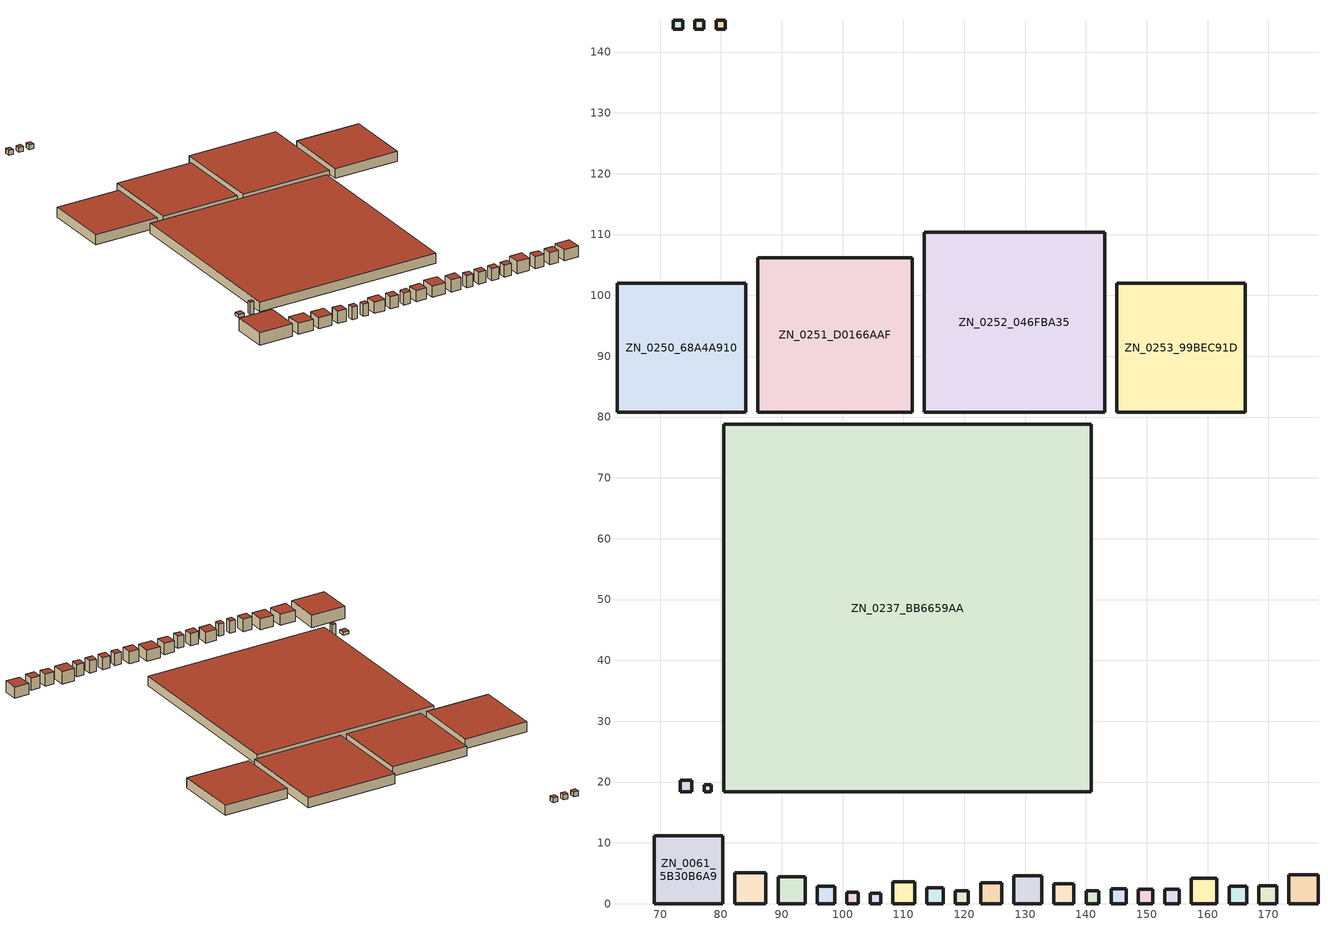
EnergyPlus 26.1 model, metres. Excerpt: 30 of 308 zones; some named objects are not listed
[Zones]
ZN_0061_5B30B6A9
 floor ground (Default_Floor_Construction): 69.07,11.2 80.27,11.2 80.27,0 69.07,0 z20
 wall outside (Default_Wall_Construction): 80.27,11.2 69.07,11.2 69.07,0 80.27,0 80.27,11.2 z20:23.95
 roof outside (Default_Roof_Construction): 69.07,0 80.27,0 80.27,11.2 69.07,11.2 z23.95
ZN_0075_1CD46F5D
 floor ground (Default_Floor_Construction): 82.27,5.13 87.4,5.13 87.4,0 82.27,0 z20
 wall outside (Default_Wall_Construction): 87.4,5.13 82.27,5.13 82.27,0 87.4,0 87.4,5.13 z20:23.6
 roof outside (Default_Roof_Construction): 82.27,0 87.4,0 87.4,5.13 82.27,5.13 z23.6
ZN_0076_3584C968
 floor ground (Default_Floor_Construction): 89.4,4.43 93.83,4.43 93.83,0 89.4,0 z20
 wall outside (Default_Wall_Construction): 93.83,4.43 89.4,4.43 89.4,0 93.83,0 93.83,4.43 z20:23.6
 roof outside (Default_Roof_Construction): 89.4,0 93.83,0 93.83,4.43 89.4,4.43 z23.6
ZN_0131_F4D99DD2
 floor ground (Default_Floor_Construction): 95.83,2.89 98.72,2.89 98.72,0 95.83,0 z20
 wall outside (Default_Wall_Construction): 98.72,2.89 95.83,2.89 95.83,0 98.72,0 98.72,2.89 z20:24
 roof outside (Default_Roof_Construction): 95.83,0 98.72,0 98.72,2.89 95.83,2.89 z24
ZN_0132_76635643
 floor ground (Default_Floor_Construction): 100.72,1.86 102.58,1.86 102.58,0 100.72,0 z20
 wall outside (Default_Wall_Construction): 102.58,1.86 100.72,1.86 100.72,0 102.58,0 102.58,1.86 z20:23.95
 roof outside (Default_Roof_Construction): 100.72,0 102.58,0 102.58,1.86 100.72,1.86 z23.95
ZN_0133_599566F8
 floor ground (Default_Floor_Construction): 104.58,1.7 106.28,1.7 106.28,0 104.58,0 z20
 wall outside (Default_Wall_Construction): 106.28,1.7 104.58,1.7 104.58,0 106.28,0 106.28,1.7 z20:23.95
 roof outside (Default_Roof_Construction): 104.58,0 106.28,0 106.28,1.7 104.58,1.7 z23.95
ZN_0134_6E2F8750
 floor ground (Default_Floor_Construction): 108.28,3.59 111.86,3.59 111.86,0 108.28,0 z20
 wall outside (Default_Wall_Construction): 111.86,3.59 108.28,3.59 108.28,0 111.86,0 111.86,3.59 z20:23.6
 roof outside (Default_Roof_Construction): 108.28,0 111.86,0 111.86,3.59 108.28,3.59 z23.6
ZN_0135_84FB2F40
 floor ground (Default_Floor_Construction): 113.86,2.65 116.51,2.65 116.51,0 113.86,0 z20
 wall outside (Default_Wall_Construction): 116.51,2.65 113.86,2.65 113.86,0 116.51,0 116.51,2.65 z20:23.95
 roof outside (Default_Roof_Construction): 113.86,0 116.51,0 116.51,2.65 113.86,2.65 z23.95
ZN_0136_4DD20BCC
 floor ground (Default_Floor_Construction): 118.52,2.17 120.68,2.17 120.68,0 118.52,0 z20
 wall outside (Default_Wall_Construction): 120.68,2.17 118.52,2.17 118.52,0 120.68,0 120.68,2.17 z20:23.95
 roof outside (Default_Roof_Construction): 118.52,0 120.68,0 120.68,2.17 118.52,2.17 z23.95
ZN_0137_CBA0C1C3
 floor ground (Default_Floor_Construction): 122.68,3.46 126.14,3.46 126.14,0 122.68,0 z20
 wall outside (Default_Wall_Construction): 126.14,3.46 122.68,3.46 122.68,0 126.14,0 126.14,3.46 z20:23.6
 roof outside (Default_Roof_Construction): 122.68,0 126.14,0 126.14,3.46 122.68,3.46 z23.6
ZN_0138_82603914
 floor ground (Default_Floor_Construction): 128.14,4.57 132.72,4.57 132.72,0 128.14,0 z20
 wall outside (Default_Wall_Construction): 132.72,4.57 128.14,4.57 128.14,0 132.72,0 132.72,4.57 z20:23.6
 roof outside (Default_Roof_Construction): 128.14,0 132.72,0 132.72,4.57 128.14,4.57 z23.6
ZN_0139_7C8B9402
 floor ground (Default_Floor_Construction): 134.72,3.3 138.02,3.3 138.02,0 134.72,0 z20
 wall outside (Default_Wall_Construction): 138.02,3.3 134.72,3.3 134.72,0 138.02,0 138.02,3.3 z20:23.95
 roof outside (Default_Roof_Construction): 134.72,0 138.02,0 138.02,3.3 134.72,3.3 z23.95
ZN_0140_134D859A
 floor ground (Default_Floor_Construction): 140.02,2.13 142.14,2.13 142.14,0 140.02,0 z20
 wall outside (Default_Wall_Construction): 142.14,2.13 140.02,2.13 140.02,0 142.14,0 142.14,2.13 z20:23.95
 roof outside (Default_Roof_Construction): 140.02,0 142.14,0 142.14,2.13 140.02,2.13 z23.95
ZN_0141_30A369C1
 floor ground (Default_Floor_Construction): 144.15,2.46 146.6,2.46 146.6,0 144.15,0 z20
 wall outside (Default_Wall_Construction): 146.6,2.46 144.15,2.46 144.15,0 146.6,0 146.6,2.46 z20:23.95
 roof outside (Default_Roof_Construction): 144.15,0 146.6,0 146.6,2.46 144.15,2.46 z23.95
ZN_0142_AF77278A
 floor ground (Default_Floor_Construction): 148.6,2.35 150.95,2.35 150.95,0 148.6,0 z20
 wall outside (Default_Wall_Construction): 150.95,2.35 148.6,2.35 148.6,0 150.95,0 150.95,2.35 z20:23.95
 roof outside (Default_Roof_Construction): 148.6,0 150.95,0 150.95,2.35 148.6,2.35 z23.95
ZN_0143_7FF6431F
 floor ground (Default_Floor_Construction): 152.95,2.39 155.35,2.39 155.35,0 152.95,0 z20
 wall outside (Default_Wall_Construction): 155.35,2.39 152.95,2.39 152.95,0 155.35,0 155.35,2.39 z20:23.95
 roof outside (Default_Roof_Construction): 152.95,0 155.35,0 155.35,2.39 152.95,2.39 z23.95
ZN_0144_391CD845
 floor ground (Default_Floor_Construction): 157.35,4.18 161.53,4.18 161.53,0 157.35,0 z20
 wall outside (Default_Wall_Construction): 161.53,4.18 157.35,4.18 157.35,0 161.53,0 161.53,4.18 z20:24
 roof outside (Default_Roof_Construction): 157.35,0 161.53,0 161.53,4.18 157.35,4.18 z24
ZN_0145_304F77CB
 floor ground (Default_Floor_Construction): 163.53,2.87 166.4,2.87 166.4,0 163.53,0 z20
 wall outside (Default_Wall_Construction): 166.4,2.87 163.53,2.87 163.53,0 166.4,0 166.4,2.87 z20:23.95
 roof outside (Default_Roof_Construction): 163.53,0 166.4,0 166.4,2.87 163.53,2.87 z23.95
ZN_0146_C2FDDE64
 floor ground (Default_Floor_Construction): 168.4,2.96 171.36,2.96 171.36,0 168.4,0 z20
 wall outside (Default_Wall_Construction): 171.36,2.96 168.4,2.96 168.4,0 171.36,0 171.36,2.96 z20:23.95
 roof outside (Default_Roof_Construction): 168.4,0 171.36,0 171.36,2.96 168.4,2.96 z23.95
ZN_0147_185301BE
 floor ground (Default_Floor_Construction): 173.36,4.78 178.15,4.78 178.15,0 173.36,0 z20
 wall outside (Default_Wall_Construction): 178.15,4.78 173.36,4.78 173.36,0 178.15,0 178.15,4.78 z20:23.6
 roof outside (Default_Roof_Construction): 173.36,0 178.15,0 178.15,4.78 173.36,4.78 z23.6
ZN_0225_222359DD
 floor ground (Default_Floor_Construction): 73.3,20.33 75.24,20.33 75.24,18.39 73.3,18.39 z20
 wall outside (Default_Wall_Construction): 75.24,20.33 73.3,20.33 73.3,18.39 75.24,18.39 75.24,20.33 z20:20.99
 roof outside (Default_Roof_Construction): 73.3,18.39 75.24,18.39 75.24,20.33 73.3,20.33 z20.99
ZN_0232_E692BC15
 floor ground (Default_Floor_Construction): 77.24,19.59 78.43,19.59 78.43,18.39 77.24,18.39 z20
 wall outside (Default_Wall_Construction): 78.43,19.59 77.24,19.59 77.24,18.39 78.43,18.39 78.43,19.59 z20:23.95
 roof outside (Default_Roof_Construction): 77.24,18.39 78.43,18.39 78.43,19.59 77.24,19.59 z23.95
ZN_0237_BB6659AA
 floor ground (Default_Floor_Construction): 80.43,78.8 140.84,78.8 140.84,18.39 80.43,18.39 z20
 wall outside (Default_Wall_Construction): 140.84,78.8 80.43,78.8 80.43,18.39 140.84,18.39 140.84,78.8 z20:23.2
 roof outside (Default_Roof_Construction): 80.43,18.39 140.84,18.39 140.84,78.8 80.43,78.8 z23.2
ZN_0250_68A4A910
 floor ground (Default_Floor_Construction): 62.93,101.96 84.09,101.96 84.09,80.8 62.93,80.8 z20
 wall outside (Default_Wall_Construction): 84.09,101.96 62.93,101.96 62.93,80.8 84.09,80.8 84.09,101.96 z20:23.2
 roof outside (Default_Roof_Construction): 62.93,80.8 84.09,80.8 84.09,101.96 62.93,101.96 z23.2
ZN_0251_D0166AAF
 floor ground (Default_Floor_Construction): 86.09,106.17 111.46,106.17 111.46,80.8 86.09,80.8 z20
 wall outside (Default_Wall_Construction): 111.46,106.17 86.09,106.17 86.09,80.8 111.46,80.8 111.46,106.17 z20:23.2
 roof outside (Default_Roof_Construction): 86.09,80.8 111.46,80.8 111.46,106.17 86.09,106.17 z23.2
ZN_0252_046FBA35
 floor ground (Default_Floor_Construction): 113.46,110.39 143.06,110.39 143.06,80.8 113.46,80.8 z20
 wall outside (Default_Wall_Construction): 143.06,110.39 113.46,110.39 113.46,80.8 143.06,80.8 143.06,110.39 z20:23.2
 roof outside (Default_Roof_Construction): 113.46,80.8 143.06,80.8 143.06,110.39 113.46,110.39 z23.2
ZN_0253_99BEC91D
 floor ground (Default_Floor_Construction): 145.06,101.96 166.22,101.96 166.22,80.8 145.06,80.8 z20
 wall outside (Default_Wall_Construction): 166.22,101.96 145.06,101.96 145.06,80.8 166.22,80.8 166.22,101.96 z20:23.2
 roof outside (Default_Roof_Construction): 145.06,80.8 166.22,80.8 166.22,101.96 145.06,101.96 z23.2
ZN_0293_6FAE91E5
 floor ground (Default_Floor_Construction): 72.2,145.22 73.7,145.22 73.7,143.72 72.2,143.72 z20
 wall outside (Default_Wall_Construction): 73.7,145.22 72.2,145.22 72.2,143.72 73.7,143.72 73.7,145.22 z20:21.57
 roof outside (Default_Roof_Construction): 72.2,143.72 73.7,143.72 73.7,145.22 72.2,145.22 z21.57
ZN_0294_088EBCD4
 floor ground (Default_Floor_Construction): 75.7,145.22 77.2,145.22 77.2,143.72 75.7,143.72 z20
 wall outside (Default_Wall_Construction): 77.2,145.22 75.7,145.22 75.7,143.72 77.2,143.72 77.2,145.22 z20:21.57
 roof outside (Default_Roof_Construction): 75.7,143.72 77.2,143.72 77.2,145.22 75.7,145.22 z21.57
ZN_0295_4A4D56B9
 floor ground (Default_Floor_Construction): 79.2,145.22 80.7,145.22 80.7,143.72 79.2,143.72 z20
 wall outside (Default_Wall_Construction): 80.7,145.22 79.2,145.22 79.2,143.72 80.7,143.72 80.7,145.22 z20:21.57
 roof outside (Default_Roof_Construction): 79.2,143.72 80.7,143.72 80.7,145.22 79.2,145.22 z21.57
[Building]
GreenFlow_MVP_Building: 0, City, 0.04, 0.4, FullExterior
[SizingPeriod:DesignDay]
GreenFlow_Hanoi_Summer_Design_Day: 7, 21, SummerDesignDay, 35, 8, , , Wetbulb, 26, , , , , 101325, 3, 180, No, No, No, ASHRAEClearSky, , , , , 1
GreenFlow_Hanoi_Winter_Design_Day: 1, 21, WinterDesignDay, 12, 5, , , Wetbulb, 8, , , , , 101325, 3, 0, No, No, No, ASHRAEClearSky, , , , , 0.8
[Site:Location]
Hanoi.City: 21.03, 105.85, 7, 10
[Site:GroundTemperature:BuildingSurface]
18, 18, 20, 23, 26, 28, 29, 29, 27, 25, 22, 19
[Material]
Default_Material_Mass: MediumRough, 0.2, 1, 1000, 1000
[Material:NoMass]
Default_Insulation: MediumRough, 2
[Construction]
Default_Wall_Construction; Default_Roof_Construction: Default_Material_Mass, Default_Insulation
Default_Floor_Construction: Default_Material_Mass
[Zone]
ZN_0061_5B30B6A9: 0, 69.0725, 0, 20, 1, 1, 3.95, 495.144, 125.353, , , Yes
ZN_0075_1CD46F5D: 0, 82.2686, 0, 20, 1, 1, 3.6, 94.902, 26.3617, , , Yes
ZN_0076_3584C968: 0, 89.403, 0, 20, 1, 1, 3.6, 70.5199, 19.5889, , , Yes
ZN_0131_F4D99DD2: 0, 95.8289, 0, 20, 1, 1, 4, 33.5036, 8.37589, , , Yes
ZN_0132_76635643: 0, 100.723, 0, 20, 1, 1, 3.95, 13.685, 3.46456, , , Yes
ZN_0133_599566F8: 0, 104.584, 0, 20, 1, 1, 3.95, 11.3487, 2.87308, , , Yes
ZN_0134_6E2F8750: 0, 108.279, 0, 20, 1, 1, 3.6, 46.2704, 12.8529, , , Yes
ZN_0135_84FB2F40: 0, 113.864, 0, 20, 1, 1, 3.95, 27.7551, 7.02661, , , Yes
ZN_0136_4DD20BCC: 0, 118.515, 0, 20, 1, 1, 3.95, 18.557, 4.69797, , , Yes
ZN_0137_CBA0C1C3: 0, 122.683, 0, 20, 1, 1, 3.6, 43.1014, 11.9726, , , Yes
ZN_0138_82603914: 0, 128.143, 0, 20, 1, 1, 3.6, 75.2905, 20.914, , , Yes
ZN_0139_7C8B9402: 0, 134.716, 0, 20, 1, 1, 3.95, 43.0653, 10.9026, , , Yes
ZN_0140_134D859A: 0, 140.018, 0, 20, 1, 1, 3.95, 17.8657, 4.52297, , , Yes
ZN_0141_30A369C1: 0, 144.145, 0, 20, 1, 1, 3.95, 23.8123, 6.02842, , , Yes
ZN_0142_AF77278A: 0, 148.6, 0, 20, 1, 1, 3.95, 21.8317, 5.527, , , Yes
ZN_0143_7FF6431F: 0, 152.951, 0, 20, 1, 1, 3.95, 22.657, 5.73596, , , Yes
ZN_0144_391CD845: 0, 157.346, 0, 20, 1, 1, 4, 69.968, 17.492, , , Yes
ZN_0145_304F77CB: 0, 163.528, 0, 20, 1, 1, 3.95, 32.6161, 8.25725, , , Yes
ZN_0146_C2FDDE64: 0, 168.402, 0, 20, 1, 1, 3.95, 34.6298, 8.76704, , , Yes
ZN_0147_185301BE: 0, 173.363, 0, 20, 1, 1, 3.6, 82.357, 22.877, , , Yes
ZN_0225_222359DD: 0, 73.2973, 18.3914, 20, 1, 1, 0.9888, 3.72916, 3.7714, , , Yes
ZN_0232_E692BC15: 0, 77.2393, 18.3914, 20, 1, 1, 3.95, 5.64283, 1.42856, , , Yes
ZN_0237_BB6659AA: 0, 80.4346, 18.3914, 20, 1, 1, 3.2, 11676.1, 3648.79, , , Yes
ZN_0250_68A4A910: 0, 62.9272, 80.7966, 20, 1, 1, 3.2, 1433.14, 447.856, , , Yes
ZN_0251_D0166AAF: 0, 86.0898, 80.7966, 20, 1, 1, 3.2, 2059.85, 643.703, , , Yes
ZN_0252_046FBA35: 0, 113.461, 80.7966, 20, 1, 1, 3.2, 2803.41, 876.064, , , Yes
ZN_0253_99BEC91D: 0, 145.06, 80.7966, 20, 1, 1, 3.2, 1433.14, 447.856, , , Yes
ZN_0293_6FAE91E5: 0, 72.1997, 143.724, 20, 1, 1, 1.5707, 3.53408, 2.25, , , Yes
ZN_0294_088EBCD4: 0, 75.6997, 143.724, 20, 1, 1, 1.5707, 3.53408, 2.25, , , Yes
ZN_0295_4A4D56B9: 0, 79.1997, 143.724, 20, 1, 1, 1.5707, 3.53408, 2.25, , , Yes
[People]
ZN_0061_5B30B6A9_People: ZN_0061_5B30B6A9, GreenFlow_Occupancy_Schedule, People, 12.5353, , , 0.3, , Activity_Level_Default
ZN_0075_1CD46F5D_People: ZN_0075_1CD46F5D, GreenFlow_Occupancy_Schedule, People, 2.6362, , , 0.3, , Activity_Level_Default
ZN_0076_3584C968_People: ZN_0076_3584C968, GreenFlow_Occupancy_Schedule, People, 7.8355, , , 0.3, , Activity_Level_Default
ZN_0131_F4D99DD2_People: ZN_0131_F4D99DD2, GreenFlow_Occupancy_Schedule, People, 1.6752, , , 0.3, , Activity_Level_Default
ZN_0132_76635643_People: ZN_0132_76635643, GreenFlow_Occupancy_Schedule, People, 0.1732, , , 0.3, , Activity_Level_Default
ZN_0133_599566F8_People: ZN_0133_599566F8, GreenFlow_Occupancy_Schedule, People, 0.1437, , , 0.3, , Activity_Level_Default
ZN_0134_6E2F8750_People: ZN_0134_6E2F8750, GreenFlow_Occupancy_Schedule, People, 5.1412, , , 0.3, , Activity_Level_Default
ZN_0135_84FB2F40_People: ZN_0135_84FB2F40, GreenFlow_Occupancy_Schedule, People, 0.3513, , , 0.3, , Activity_Level_Default
ZN_0136_4DD20BCC_People: ZN_0136_4DD20BCC, GreenFlow_Occupancy_Schedule, People, 0.2349, , , 0.3, , Activity_Level_Default
ZN_0137_CBA0C1C3_People: ZN_0137_CBA0C1C3, GreenFlow_Occupancy_Schedule, People, 2.3945, , , 0.3, , Activity_Level_Default
ZN_0138_82603914_People: ZN_0138_82603914, GreenFlow_Occupancy_Schedule, People, 8.3656, , , 0.3, , Activity_Level_Default
ZN_0139_7C8B9402_People: ZN_0139_7C8B9402, GreenFlow_Occupancy_Schedule, People, 0.5451, , , 0.3, , Activity_Level_Default
ZN_0140_134D859A_People: ZN_0140_134D859A, GreenFlow_Occupancy_Schedule, People, 0.2261, , , 0.3, , Activity_Level_Default
ZN_0141_30A369C1_People: ZN_0141_30A369C1, GreenFlow_Occupancy_Schedule, People, 0.6028, , , 0.3, , Activity_Level_Default
ZN_0142_AF77278A_People: ZN_0142_AF77278A, GreenFlow_Occupancy_Schedule, People, 0.5527, , , 0.3, , Activity_Level_Default
ZN_0143_7FF6431F_People: ZN_0143_7FF6431F, GreenFlow_Occupancy_Schedule, People, 0.5736, , , 0.3, , Activity_Level_Default
ZN_0144_391CD845_People: ZN_0144_391CD845, GreenFlow_Occupancy_Schedule, People, 6.9968, , , 0.3, , Activity_Level_Default
ZN_0145_304F77CB_People: ZN_0145_304F77CB, GreenFlow_Occupancy_Schedule, People, 0.4129, , , 0.3, , Activity_Level_Default
ZN_0146_C2FDDE64_People: ZN_0146_C2FDDE64, GreenFlow_Occupancy_Schedule, People, 0.8767, , , 0.3, , Activity_Level_Default
ZN_0147_185301BE_People: ZN_0147_185301BE, GreenFlow_Occupancy_Schedule, People, 9.1508, , , 0.3, , Activity_Level_Default
ZN_0225_222359DD_People: ZN_0225_222359DD, GreenFlow_Occupancy_Schedule, People, 0.1257, , , 0.3, , Activity_Level_Default
ZN_0232_E692BC15_People: ZN_0232_E692BC15, GreenFlow_Occupancy_Schedule, People, 0.0476, , , 0.3, , Activity_Level_Default
ZN_0237_BB6659AA_People: ZN_0237_BB6659AA, GreenFlow_Occupancy_Schedule, People, 121.626, , , 0.3, , Activity_Level_Default
ZN_0250_68A4A910_People: ZN_0250_68A4A910, GreenFlow_Occupancy_Schedule, People, 44.7856, , , 0.3, , Activity_Level_Default
ZN_0251_D0166AAF_People: ZN_0251_D0166AAF, GreenFlow_Occupancy_Schedule, People, 64.3703, , , 0.3, , Activity_Level_Default
ZN_0252_046FBA35_People: ZN_0252_046FBA35, GreenFlow_Occupancy_Schedule, People, 87.6064, , , 0.3, , Activity_Level_Default
ZN_0253_99BEC91D_People: ZN_0253_99BEC91D, GreenFlow_Occupancy_Schedule, People, 44.7856, , , 0.3, , Activity_Level_Default
ZN_0293_6FAE91E5_People: ZN_0293_6FAE91E5, GreenFlow_Occupancy_Schedule, People, 0.15, , , 0.3, , Activity_Level_Default
ZN_0294_088EBCD4_People: ZN_0294_088EBCD4, GreenFlow_Occupancy_Schedule, People, 0.15, , , 0.3, , Activity_Level_Default
ZN_0295_4A4D56B9_People: ZN_0295_4A4D56B9, GreenFlow_Occupancy_Schedule, People, 0.15, , , 0.3, , Activity_Level_Default
[Lights]
ZN_0061_5B30B6A9_Lights: ZN_0061_5B30B6A9, GreenFlow_Lights_Schedule, Watts/Area, , 10, , 0, 0.4, 0.2
ZN_0075_1CD46F5D_Lights: ZN_0075_1CD46F5D, GreenFlow_Lights_Schedule, Watts/Area, , 10, , 0, 0.4, 0.2
ZN_0076_3584C968_Lights: ZN_0076_3584C968, GreenFlow_Lights_Schedule, Watts/Area, , 12, , 0, 0.4, 0.2
ZN_0131_F4D99DD2_Lights: ZN_0131_F4D99DD2, GreenFlow_Lights_Schedule, Watts/Area, , 10, , 0, 0.4, 0.2
ZN_0132_76635643_Lights: ZN_0132_76635643, GreenFlow_Lights_Schedule, Watts/Area, , 6, , 0, 0.4, 0.2
ZN_0133_599566F8_Lights: ZN_0133_599566F8, GreenFlow_Lights_Schedule, Watts/Area, , 6, , 0, 0.4, 0.2
ZN_0134_6E2F8750_Lights: ZN_0134_6E2F8750, GreenFlow_Lights_Schedule, Watts/Area, , 12, , 0, 0.4, 0.2
ZN_0135_84FB2F40_Lights: ZN_0135_84FB2F40, GreenFlow_Lights_Schedule, Watts/Area, , 6, , 0, 0.4, 0.2
ZN_0136_4DD20BCC_Lights: ZN_0136_4DD20BCC, GreenFlow_Lights_Schedule, Watts/Area, , 6, , 0, 0.4, 0.2
ZN_0137_CBA0C1C3_Lights: ZN_0137_CBA0C1C3, GreenFlow_Lights_Schedule, Watts/Area, , 10, , 0, 0.4, 0.2
ZN_0138_82603914_Lights: ZN_0138_82603914, GreenFlow_Lights_Schedule, Watts/Area, , 12, , 0, 0.4, 0.2
ZN_0139_7C8B9402_Lights: ZN_0139_7C8B9402, GreenFlow_Lights_Schedule, Watts/Area, , 6, , 0, 0.4, 0.2
ZN_0140_134D859A_Lights: ZN_0140_134D859A, GreenFlow_Lights_Schedule, Watts/Area, , 6, , 0, 0.4, 0.2
ZN_0141_30A369C1_Lights: ZN_0141_30A369C1, GreenFlow_Lights_Schedule, Watts/Area, , 10, , 0, 0.4, 0.2
ZN_0142_AF77278A_Lights: ZN_0142_AF77278A, GreenFlow_Lights_Schedule, Watts/Area, , 10, , 0, 0.4, 0.2
ZN_0143_7FF6431F_Lights: ZN_0143_7FF6431F, GreenFlow_Lights_Schedule, Watts/Area, , 10, , 0, 0.4, 0.2
ZN_0144_391CD845_Lights: ZN_0144_391CD845, GreenFlow_Lights_Schedule, Watts/Area, , 12, , 0, 0.4, 0.2
ZN_0145_304F77CB_Lights: ZN_0145_304F77CB, GreenFlow_Lights_Schedule, Watts/Area, , 6, , 0, 0.4, 0.2
ZN_0146_C2FDDE64_Lights: ZN_0146_C2FDDE64, GreenFlow_Lights_Schedule, Watts/Area, , 10, , 0, 0.4, 0.2
ZN_0147_185301BE_Lights: ZN_0147_185301BE, GreenFlow_Lights_Schedule, Watts/Area, , 12, , 0, 0.4, 0.2
ZN_0225_222359DD_Lights: ZN_0225_222359DD, GreenFlow_Lights_Schedule, Watts/Area, , 5, , 0, 0.4, 0.2
ZN_0232_E692BC15_Lights: ZN_0232_E692BC15, GreenFlow_Lights_Schedule, Watts/Area, , 5, , 0, 0.4, 0.2
ZN_0237_BB6659AA_Lights: ZN_0237_BB6659AA, GreenFlow_Lights_Schedule, Watts/Area, , 4, , 0, 0.4, 0.2
ZN_0250_68A4A910_Lights: ZN_0250_68A4A910, GreenFlow_Lights_Schedule, Watts/Area, , 10, , 0, 0.4, 0.2
ZN_0251_D0166AAF_Lights: ZN_0251_D0166AAF, GreenFlow_Lights_Schedule, Watts/Area, , 10, , 0, 0.4, 0.2
ZN_0252_046FBA35_Lights: ZN_0252_046FBA35, GreenFlow_Lights_Schedule, Watts/Area, , 10, , 0, 0.4, 0.2
ZN_0253_99BEC91D_Lights: ZN_0253_99BEC91D, GreenFlow_Lights_Schedule, Watts/Area, , 10, , 0, 0.4, 0.2
ZN_0293_6FAE91E5_Lights: ZN_0293_6FAE91E5, GreenFlow_Lights_Schedule, Watts/Area, , 8, , 0, 0.4, 0.2
ZN_0294_088EBCD4_Lights: ZN_0294_088EBCD4, GreenFlow_Lights_Schedule, Watts/Area, , 8, , 0, 0.4, 0.2
ZN_0295_4A4D56B9_Lights: ZN_0295_4A4D56B9, GreenFlow_Lights_Schedule, Watts/Area, , 8, , 0, 0.4, 0.2
[ElectricEquipment]
ZN_0061_5B30B6A9_Equipment: ZN_0061_5B30B6A9, GreenFlow_Equipment_Schedule, Watts/Area, , 12, , 0, 0.5, 0
ZN_0075_1CD46F5D_Equipment: ZN_0075_1CD46F5D, GreenFlow_Equipment_Schedule, Watts/Area, , 12, , 0, 0.5, 0
ZN_0076_3584C968_Equipment: ZN_0076_3584C968, GreenFlow_Equipment_Schedule, Watts/Area, , 10, , 0, 0.5, 0
ZN_0131_F4D99DD2_Equipment: ZN_0131_F4D99DD2, GreenFlow_Equipment_Schedule, Watts/Area, , 15, , 0, 0.5, 0
ZN_0132_76635643_Equipment: ZN_0132_76635643, GreenFlow_Equipment_Schedule, Watts/Area, , 3, , 0, 0.5, 0
ZN_0133_599566F8_Equipment: ZN_0133_599566F8, GreenFlow_Equipment_Schedule, Watts/Area, , 3, , 0, 0.5, 0
ZN_0134_6E2F8750_Equipment: ZN_0134_6E2F8750, GreenFlow_Equipment_Schedule, Watts/Area, , 10, , 0, 0.5, 0
ZN_0135_84FB2F40_Equipment: ZN_0135_84FB2F40, GreenFlow_Equipment_Schedule, Watts/Area, , 3, , 0, 0.5, 0
ZN_0136_4DD20BCC_Equipment: ZN_0136_4DD20BCC, GreenFlow_Equipment_Schedule, Watts/Area, , 3, , 0, 0.5, 0
ZN_0137_CBA0C1C3_Equipment: ZN_0137_CBA0C1C3, GreenFlow_Equipment_Schedule, Watts/Area, , 15, , 0, 0.5, 0
ZN_0138_82603914_Equipment: ZN_0138_82603914, GreenFlow_Equipment_Schedule, Watts/Area, , 10, , 0, 0.5, 0
ZN_0139_7C8B9402_Equipment: ZN_0139_7C8B9402, GreenFlow_Equipment_Schedule, Watts/Area, , 3, , 0, 0.5, 0
ZN_0140_134D859A_Equipment: ZN_0140_134D859A, GreenFlow_Equipment_Schedule, Watts/Area, , 3, , 0, 0.5, 0
ZN_0141_30A369C1_Equipment: ZN_0141_30A369C1, GreenFlow_Equipment_Schedule, Watts/Area, , 12, , 0, 0.5, 0
ZN_0142_AF77278A_Equipment: ZN_0142_AF77278A, GreenFlow_Equipment_Schedule, Watts/Area, , 12, , 0, 0.5, 0
ZN_0143_7FF6431F_Equipment: ZN_0143_7FF6431F, GreenFlow_Equipment_Schedule, Watts/Area, , 12, , 0, 0.5, 0
ZN_0144_391CD845_Equipment: ZN_0144_391CD845, GreenFlow_Equipment_Schedule, Watts/Area, , 10, , 0, 0.5, 0
ZN_0145_304F77CB_Equipment: ZN_0145_304F77CB, GreenFlow_Equipment_Schedule, Watts/Area, , 3, , 0, 0.5, 0
ZN_0146_C2FDDE64_Equipment: ZN_0146_C2FDDE64, GreenFlow_Equipment_Schedule, Watts/Area, , 12, , 0, 0.5, 0
ZN_0147_185301BE_Equipment: ZN_0147_185301BE, GreenFlow_Equipment_Schedule, Watts/Area, , 10, , 0, 0.5, 0
ZN_0225_222359DD_Equipment: ZN_0225_222359DD, GreenFlow_Equipment_Schedule, Watts/Area, , 20, , 0, 0.5, 0
ZN_0232_E692BC15_Equipment: ZN_0232_E692BC15, GreenFlow_Equipment_Schedule, Watts/Area, , 20, , 0, 0.5, 0
ZN_0237_BB6659AA_Equipment: ZN_0237_BB6659AA, GreenFlow_Equipment_Schedule, Watts/Area, , 2, , 0, 0.5, 0
ZN_0250_68A4A910_Equipment: ZN_0250_68A4A910, GreenFlow_Equipment_Schedule, Watts/Area, , 12, , 0, 0.5, 0
ZN_0251_D0166AAF_Equipment: ZN_0251_D0166AAF, GreenFlow_Equipment_Schedule, Watts/Area, , 12, , 0, 0.5, 0
ZN_0252_046FBA35_Equipment: ZN_0252_046FBA35, GreenFlow_Equipment_Schedule, Watts/Area, , 12, , 0, 0.5, 0
ZN_0253_99BEC91D_Equipment: ZN_0253_99BEC91D, GreenFlow_Equipment_Schedule, Watts/Area, , 12, , 0, 0.5, 0
ZN_0293_6FAE91E5_Equipment: ZN_0293_6FAE91E5, GreenFlow_Equipment_Schedule, Watts/Area, , 8, , 0, 0.5, 0
ZN_0294_088EBCD4_Equipment: ZN_0294_088EBCD4, GreenFlow_Equipment_Schedule, Watts/Area, , 8, , 0, 0.5, 0
ZN_0295_4A4D56B9_Equipment: ZN_0295_4A4D56B9, GreenFlow_Equipment_Schedule, Watts/Area, , 8, , 0, 0.5, 0
[DesignSpecification:OutdoorAir]
ZN_0061_5B30B6A9_OutdoorAir; ZN_0075_1CD46F5D_OutdoorAir; ZN_0076_3584C968_OutdoorAir; ZN_0131_F4D99DD2_OutdoorAir; ZN_0132_76635643_OutdoorAir; ZN_0133_599566F8_OutdoorAir; ZN_0134_6E2F8750_OutdoorAir; ZN_0135_84FB2F40_OutdoorAir; ZN_0136_4DD20BCC_OutdoorAir; ZN_0137_CBA0C1C3_OutdoorAir; ZN_0138_82603914_OutdoorAir; ZN_0139_7C8B9402_OutdoorAir; ZN_0140_134D859A_OutdoorAir; ZN_0141_30A369C1_OutdoorAir; ZN_0142_AF77278A_OutdoorAir; ZN_0143_7FF6431F_OutdoorAir; ZN_0144_391CD845_OutdoorAir; ZN_0145_304F77CB_OutdoorAir; ZN_0146_C2FDDE64_OutdoorAir; ZN_0147_185301BE_OutdoorAir; ZN_0225_222359DD_OutdoorAir; ZN_0232_E692BC15_OutdoorAir; ZN_0250_68A4A910_OutdoorAir; ZN_0251_D0166AAF_OutdoorAir; ZN_0252_046FBA35_OutdoorAir; ZN_0253_99BEC91D_OutdoorAir; ZN_0293_6FAE91E5_OutdoorAir; ZN_0294_088EBCD4_OutdoorAir; ZN_0295_4A4D56B9_OutdoorAir: Sum, 0.00944, 0.0003
ZN_0237_BB6659AA_OutdoorAir: Sum, 0.002, 0.0001
[ZoneInfiltration:DesignFlowRate]
ZN_0061_5B30B6A9_Infiltration: ZN_0061_5B30B6A9, Always_On, AirChanges/Hour, , , , 0.3
ZN_0075_1CD46F5D_Infiltration: ZN_0075_1CD46F5D, Always_On, AirChanges/Hour, , , , 0.3
ZN_0076_3584C968_Infiltration: ZN_0076_3584C968, Always_On, AirChanges/Hour, , , , 0.3
ZN_0131_F4D99DD2_Infiltration: ZN_0131_F4D99DD2, Always_On, AirChanges/Hour, , , , 0.3
ZN_0132_76635643_Infiltration: ZN_0132_76635643, Always_On, AirChanges/Hour, , , , 0.3
ZN_0133_599566F8_Infiltration: ZN_0133_599566F8, Always_On, AirChanges/Hour, , , , 0.3
ZN_0134_6E2F8750_Infiltration: ZN_0134_6E2F8750, Always_On, AirChanges/Hour, , , , 0.3
ZN_0135_84FB2F40_Infiltration: ZN_0135_84FB2F40, Always_On, AirChanges/Hour, , , , 0.3
ZN_0136_4DD20BCC_Infiltration: ZN_0136_4DD20BCC, Always_On, AirChanges/Hour, , , , 0.3
ZN_0137_CBA0C1C3_Infiltration: ZN_0137_CBA0C1C3, Always_On, AirChanges/Hour, , , , 0.3
ZN_0138_82603914_Infiltration: ZN_0138_82603914, Always_On, AirChanges/Hour, , , , 0.3
ZN_0139_7C8B9402_Infiltration: ZN_0139_7C8B9402, Always_On, AirChanges/Hour, , , , 0.3
ZN_0140_134D859A_Infiltration: ZN_0140_134D859A, Always_On, AirChanges/Hour, , , , 0.3
ZN_0141_30A369C1_Infiltration: ZN_0141_30A369C1, Always_On, AirChanges/Hour, , , , 0.3
ZN_0142_AF77278A_Infiltration: ZN_0142_AF77278A, Always_On, AirChanges/Hour, , , , 0.3
ZN_0143_7FF6431F_Infiltration: ZN_0143_7FF6431F, Always_On, AirChanges/Hour, , , , 0.3
ZN_0144_391CD845_Infiltration: ZN_0144_391CD845, Always_On, AirChanges/Hour, , , , 0.3
ZN_0145_304F77CB_Infiltration: ZN_0145_304F77CB, Always_On, AirChanges/Hour, , , , 0.3
ZN_0146_C2FDDE64_Infiltration: ZN_0146_C2FDDE64, Always_On, AirChanges/Hour, , , , 0.3
ZN_0147_185301BE_Infiltration: ZN_0147_185301BE, Always_On, AirChanges/Hour, , , , 0.3
ZN_0225_222359DD_Infiltration: ZN_0225_222359DD, Always_On, AirChanges/Hour, , , , 0.3
ZN_0232_E692BC15_Infiltration: ZN_0232_E692BC15, Always_On, AirChanges/Hour, , , , 0.3
ZN_0237_BB6659AA_Infiltration: ZN_0237_BB6659AA, Always_On, AirChanges/Hour, , , , 0.3
ZN_0250_68A4A910_Infiltration: ZN_0250_68A4A910, Always_On, AirChanges/Hour, , , , 0.3
ZN_0251_D0166AAF_Infiltration: ZN_0251_D0166AAF, Always_On, AirChanges/Hour, , , , 0.3
ZN_0252_046FBA35_Infiltration: ZN_0252_046FBA35, Always_On, AirChanges/Hour, , , , 0.3
ZN_0253_99BEC91D_Infiltration: ZN_0253_99BEC91D, Always_On, AirChanges/Hour, , , , 0.3
ZN_0293_6FAE91E5_Infiltration: ZN_0293_6FAE91E5, Always_On, AirChanges/Hour, , , , 0.3
ZN_0294_088EBCD4_Infiltration: ZN_0294_088EBCD4, Always_On, AirChanges/Hour, , , , 0.3
ZN_0295_4A4D56B9_Infiltration: ZN_0295_4A4D56B9, Always_On, AirChanges/Hour, , , , 0.3
[Sizing:Zone]
ZN_0061_5B30B6A9: SupplyAirTemperature, 12.8, , SupplyAirTemperature, 50, , 0.008, 0.008, ZN_0061_5B30B6A9_OutdoorAir, , , DesignDay, , , , , DesignDay
ZN_0075_1CD46F5D: SupplyAirTemperature, 12.8, , SupplyAirTemperature, 50, , 0.008, 0.008, ZN_0075_1CD46F5D_OutdoorAir, , , DesignDay, , , , , DesignDay
ZN_0076_3584C968: SupplyAirTemperature, 12.8, , SupplyAirTemperature, 50, , 0.008, 0.008, ZN_0076_3584C968_OutdoorAir, , , DesignDay, , , , , DesignDay
ZN_0131_F4D99DD2: SupplyAirTemperature, 12.8, , SupplyAirTemperature, 50, , 0.008, 0.008, ZN_0131_F4D99DD2_OutdoorAir, , , DesignDay, , , , , DesignDay
ZN_0132_76635643: SupplyAirTemperature, 12.8, , SupplyAirTemperature, 50, , 0.008, 0.008, ZN_0132_76635643_OutdoorAir, , , DesignDay, , , , , DesignDay
ZN_0133_599566F8: SupplyAirTemperature, 12.8, , SupplyAirTemperature, 50, , 0.008, 0.008, ZN_0133_599566F8_OutdoorAir, , , DesignDay, , , , , DesignDay
ZN_0134_6E2F8750: SupplyAirTemperature, 12.8, , SupplyAirTemperature, 50, , 0.008, 0.008, ZN_0134_6E2F8750_OutdoorAir, , , DesignDay, , , , , DesignDay
ZN_0135_84FB2F40: SupplyAirTemperature, 12.8, , SupplyAirTemperature, 50, , 0.008, 0.008, ZN_0135_84FB2F40_OutdoorAir, , , DesignDay, , , , , DesignDay
ZN_0136_4DD20BCC: SupplyAirTemperature, 12.8, , SupplyAirTemperature, 50, , 0.008, 0.008, ZN_0136_4DD20BCC_OutdoorAir, , , DesignDay, , , , , DesignDay
ZN_0137_CBA0C1C3: SupplyAirTemperature, 12.8, , SupplyAirTemperature, 50, , 0.008, 0.008, ZN_0137_CBA0C1C3_OutdoorAir, , , DesignDay, , , , , DesignDay
ZN_0138_82603914: SupplyAirTemperature, 12.8, , SupplyAirTemperature, 50, , 0.008, 0.008, ZN_0138_82603914_OutdoorAir, , , DesignDay, , , , , DesignDay
ZN_0139_7C8B9402: SupplyAirTemperature, 12.8, , SupplyAirTemperature, 50, , 0.008, 0.008, ZN_0139_7C8B9402_OutdoorAir, , , DesignDay, , , , , DesignDay
ZN_0140_134D859A: SupplyAirTemperature, 12.8, , SupplyAirTemperature, 50, , 0.008, 0.008, ZN_0140_134D859A_OutdoorAir, , , DesignDay, , , , , DesignDay
ZN_0141_30A369C1: SupplyAirTemperature, 12.8, , SupplyAirTemperature, 50, , 0.008, 0.008, ZN_0141_30A369C1_OutdoorAir, , , DesignDay, , , , , DesignDay
ZN_0142_AF77278A: SupplyAirTemperature, 12.8, , SupplyAirTemperature, 50, , 0.008, 0.008, ZN_0142_AF77278A_OutdoorAir, , , DesignDay, , , , , DesignDay
ZN_0143_7FF6431F: SupplyAirTemperature, 12.8, , SupplyAirTemperature, 50, , 0.008, 0.008, ZN_0143_7FF6431F_OutdoorAir, , , DesignDay, , , , , DesignDay
ZN_0144_391CD845: SupplyAirTemperature, 12.8, , SupplyAirTemperature, 50, , 0.008, 0.008, ZN_0144_391CD845_OutdoorAir, , , DesignDay, , , , , DesignDay
ZN_0145_304F77CB: SupplyAirTemperature, 12.8, , SupplyAirTemperature, 50, , 0.008, 0.008, ZN_0145_304F77CB_OutdoorAir, , , DesignDay, , , , , DesignDay
ZN_0146_C2FDDE64: SupplyAirTemperature, 12.8, , SupplyAirTemperature, 50, , 0.008, 0.008, ZN_0146_C2FDDE64_OutdoorAir, , , DesignDay, , , , , DesignDay
ZN_0147_185301BE: SupplyAirTemperature, 12.8, , SupplyAirTemperature, 50, , 0.008, 0.008, ZN_0147_185301BE_OutdoorAir, , , DesignDay, , , , , DesignDay
ZN_0225_222359DD: SupplyAirTemperature, 12.8, , SupplyAirTemperature, 50, , 0.008, 0.008, ZN_0225_222359DD_OutdoorAir, , , DesignDay, , , , , DesignDay
ZN_0232_E692BC15: SupplyAirTemperature, 12.8, , SupplyAirTemperature, 50, , 0.008, 0.008, ZN_0232_E692BC15_OutdoorAir, , , DesignDay, , , , , DesignDay
ZN_0237_BB6659AA: SupplyAirTemperature, 12.8, , SupplyAirTemperature, 50, , 0.008, 0.008, ZN_0237_BB6659AA_OutdoorAir, , , DesignDay, , , , , DesignDay
ZN_0250_68A4A910: SupplyAirTemperature, 12.8, , SupplyAirTemperature, 50, , 0.008, 0.008, ZN_0250_68A4A910_OutdoorAir, , , DesignDay, , , , , DesignDay
ZN_0251_D0166AAF: SupplyAirTemperature, 12.8, , SupplyAirTemperature, 50, , 0.008, 0.008, ZN_0251_D0166AAF_OutdoorAir, , , DesignDay, , , , , DesignDay
ZN_0252_046FBA35: SupplyAirTemperature, 12.8, , SupplyAirTemperature, 50, , 0.008, 0.008, ZN_0252_046FBA35_OutdoorAir, , , DesignDay, , , , , DesignDay
ZN_0253_99BEC91D: SupplyAirTemperature, 12.8, , SupplyAirTemperature, 50, , 0.008, 0.008, ZN_0253_99BEC91D_OutdoorAir, , , DesignDay, , , , , DesignDay
ZN_0293_6FAE91E5: SupplyAirTemperature, 12.8, , SupplyAirTemperature, 50, , 0.008, 0.008, ZN_0293_6FAE91E5_OutdoorAir, , , DesignDay, , , , , DesignDay
ZN_0294_088EBCD4: SupplyAirTemperature, 12.8, , SupplyAirTemperature, 50, , 0.008, 0.008, ZN_0294_088EBCD4_OutdoorAir, , , DesignDay, , , , , DesignDay
ZN_0295_4A4D56B9: SupplyAirTemperature, 12.8, , SupplyAirTemperature, 50, , 0.008, 0.008, ZN_0295_4A4D56B9_OutdoorAir, , , DesignDay, , , , , DesignDay
[ThermostatSetpoint:DualSetpoint]
ZN_0061_5B30B6A9_DualSetpoint; ZN_0075_1CD46F5D_DualSetpoint; ZN_0076_3584C968_DualSetpoint; ZN_0131_F4D99DD2_DualSetpoint; ZN_0132_76635643_DualSetpoint; ZN_0133_599566F8_DualSetpoint; ZN_0134_6E2F8750_DualSetpoint; ZN_0135_84FB2F40_DualSetpoint; ZN_0136_4DD20BCC_DualSetpoint; ZN_0137_CBA0C1C3_DualSetpoint; ZN_0138_82603914_DualSetpoint; ZN_0139_7C8B9402_DualSetpoint; ZN_0140_134D859A_DualSetpoint; ZN_0141_30A369C1_DualSetpoint; ZN_0142_AF77278A_DualSetpoint; ZN_0143_7FF6431F_DualSetpoint; ZN_0144_391CD845_DualSetpoint; ZN_0145_304F77CB_DualSetpoint; ZN_0146_C2FDDE64_DualSetpoint; ZN_0147_185301BE_DualSetpoint; ZN_0225_222359DD_DualSetpoint; ZN_0232_E692BC15_DualSetpoint; ZN_0237_BB6659AA_DualSetpoint; ZN_0250_68A4A910_DualSetpoint; ZN_0251_D0166AAF_DualSetpoint; ZN_0252_046FBA35_DualSetpoint; ZN_0253_99BEC91D_DualSetpoint; ZN_0293_6FAE91E5_DualSetpoint; ZN_0294_088EBCD4_DualSetpoint; ZN_0295_4A4D56B9_DualSetpoint: GreenFlow_Heating_Setpoint_Schedule, GreenFlow_Cooling_Setpoint_Schedule_Baseline25
[ZoneControl:Thermostat]
ZN_0061_5B30B6A9_Thermostat: ZN_0061_5B30B6A9, DualSetpoint_Control_Type, ThermostatSetpoint:DualSetpoint, ZN_0061_5B30B6A9_DualSetpoint
ZN_0075_1CD46F5D_Thermostat: ZN_0075_1CD46F5D, DualSetpoint_Control_Type, ThermostatSetpoint:DualSetpoint, ZN_0075_1CD46F5D_DualSetpoint
ZN_0076_3584C968_Thermostat: ZN_0076_3584C968, DualSetpoint_Control_Type, ThermostatSetpoint:DualSetpoint, ZN_0076_3584C968_DualSetpoint
ZN_0131_F4D99DD2_Thermostat: ZN_0131_F4D99DD2, DualSetpoint_Control_Type, ThermostatSetpoint:DualSetpoint, ZN_0131_F4D99DD2_DualSetpoint
ZN_0132_76635643_Thermostat: ZN_0132_76635643, DualSetpoint_Control_Type, ThermostatSetpoint:DualSetpoint, ZN_0132_76635643_DualSetpoint
ZN_0133_599566F8_Thermostat: ZN_0133_599566F8, DualSetpoint_Control_Type, ThermostatSetpoint:DualSetpoint, ZN_0133_599566F8_DualSetpoint
ZN_0134_6E2F8750_Thermostat: ZN_0134_6E2F8750, DualSetpoint_Control_Type, ThermostatSetpoint:DualSetpoint, ZN_0134_6E2F8750_DualSetpoint
ZN_0135_84FB2F40_Thermostat: ZN_0135_84FB2F40, DualSetpoint_Control_Type, ThermostatSetpoint:DualSetpoint, ZN_0135_84FB2F40_DualSetpoint
ZN_0136_4DD20BCC_Thermostat: ZN_0136_4DD20BCC, DualSetpoint_Control_Type, ThermostatSetpoint:DualSetpoint, ZN_0136_4DD20BCC_DualSetpoint
ZN_0137_CBA0C1C3_Thermostat: ZN_0137_CBA0C1C3, DualSetpoint_Control_Type, ThermostatSetpoint:DualSetpoint, ZN_0137_CBA0C1C3_DualSetpoint
ZN_0138_82603914_Thermostat: ZN_0138_82603914, DualSetpoint_Control_Type, ThermostatSetpoint:DualSetpoint, ZN_0138_82603914_DualSetpoint
ZN_0139_7C8B9402_Thermostat: ZN_0139_7C8B9402, DualSetpoint_Control_Type, ThermostatSetpoint:DualSetpoint, ZN_0139_7C8B9402_DualSetpoint
ZN_0140_134D859A_Thermostat: ZN_0140_134D859A, DualSetpoint_Control_Type, ThermostatSetpoint:DualSetpoint, ZN_0140_134D859A_DualSetpoint
ZN_0141_30A369C1_Thermostat: ZN_0141_30A369C1, DualSetpoint_Control_Type, ThermostatSetpoint:DualSetpoint, ZN_0141_30A369C1_DualSetpoint
ZN_0142_AF77278A_Thermostat: ZN_0142_AF77278A, DualSetpoint_Control_Type, ThermostatSetpoint:DualSetpoint, ZN_0142_AF77278A_DualSetpoint
ZN_0143_7FF6431F_Thermostat: ZN_0143_7FF6431F, DualSetpoint_Control_Type, ThermostatSetpoint:DualSetpoint, ZN_0143_7FF6431F_DualSetpoint
ZN_0144_391CD845_Thermostat: ZN_0144_391CD845, DualSetpoint_Control_Type, ThermostatSetpoint:DualSetpoint, ZN_0144_391CD845_DualSetpoint
ZN_0145_304F77CB_Thermostat: ZN_0145_304F77CB, DualSetpoint_Control_Type, ThermostatSetpoint:DualSetpoint, ZN_0145_304F77CB_DualSetpoint
ZN_0146_C2FDDE64_Thermostat: ZN_0146_C2FDDE64, DualSetpoint_Control_Type, ThermostatSetpoint:DualSetpoint, ZN_0146_C2FDDE64_DualSetpoint
ZN_0147_185301BE_Thermostat: ZN_0147_185301BE, DualSetpoint_Control_Type, ThermostatSetpoint:DualSetpoint, ZN_0147_185301BE_DualSetpoint
ZN_0225_222359DD_Thermostat: ZN_0225_222359DD, DualSetpoint_Control_Type, ThermostatSetpoint:DualSetpoint, ZN_0225_222359DD_DualSetpoint
ZN_0232_E692BC15_Thermostat: ZN_0232_E692BC15, DualSetpoint_Control_Type, ThermostatSetpoint:DualSetpoint, ZN_0232_E692BC15_DualSetpoint
ZN_0237_BB6659AA_Thermostat: ZN_0237_BB6659AA, DualSetpoint_Control_Type, ThermostatSetpoint:DualSetpoint, ZN_0237_BB6659AA_DualSetpoint
ZN_0250_68A4A910_Thermostat: ZN_0250_68A4A910, DualSetpoint_Control_Type, ThermostatSetpoint:DualSetpoint, ZN_0250_68A4A910_DualSetpoint
ZN_0251_D0166AAF_Thermostat: ZN_0251_D0166AAF, DualSetpoint_Control_Type, ThermostatSetpoint:DualSetpoint, ZN_0251_D0166AAF_DualSetpoint
ZN_0252_046FBA35_Thermostat: ZN_0252_046FBA35, DualSetpoint_Control_Type, ThermostatSetpoint:DualSetpoint, ZN_0252_046FBA35_DualSetpoint
ZN_0253_99BEC91D_Thermostat: ZN_0253_99BEC91D, DualSetpoint_Control_Type, ThermostatSetpoint:DualSetpoint, ZN_0253_99BEC91D_DualSetpoint
ZN_0293_6FAE91E5_Thermostat: ZN_0293_6FAE91E5, DualSetpoint_Control_Type, ThermostatSetpoint:DualSetpoint, ZN_0293_6FAE91E5_DualSetpoint
ZN_0294_088EBCD4_Thermostat: ZN_0294_088EBCD4, DualSetpoint_Control_Type, ThermostatSetpoint:DualSetpoint, ZN_0294_088EBCD4_DualSetpoint
ZN_0295_4A4D56B9_Thermostat: ZN_0295_4A4D56B9, DualSetpoint_Control_Type, ThermostatSetpoint:DualSetpoint, ZN_0295_4A4D56B9_DualSetpoint
[Coil:Cooling:DX:SingleSpeed]
ZN_0115_1A06BB29_PTAC_DX_COOL: GreenFlow_HVAC_Availability_Schedule, Autosize, Autosize, 3, Autosize, , 934.4, ZN_0115_1A06BB29_MixedAirNode, ZN_0115_1A06BB29_PTAC_COOL_OUT, GF_BPLUS_DXCoolCapFT, GF_BPLUS_DXCoolCapFFF, GF_BPLUS_DXEIRFT, GF_BPLUS_DXEIRFFF, GF_BPLUS_DXPLFFPLR
ZN_0116_67DAA7C4_PTAC_DX_COOL: GreenFlow_HVAC_Availability_Schedule, Autosize, Autosize, 3, Autosize, , 934.4, ZN_0116_67DAA7C4_MixedAirNode, ZN_0116_67DAA7C4_PTAC_COOL_OUT, GF_BPLUS_DXCoolCapFT, GF_BPLUS_DXCoolCapFFF, GF_BPLUS_DXEIRFT, GF_BPLUS_DXEIRFFF, GF_BPLUS_DXPLFFPLR
ZN_0117_FF8AE766_PTAC_DX_COOL: GreenFlow_HVAC_Availability_Schedule, Autosize, Autosize, 3, Autosize, , 934.4, ZN_0117_FF8AE766_MixedAirNode, ZN_0117_FF8AE766_PTAC_COOL_OUT, GF_BPLUS_DXCoolCapFT, GF_BPLUS_DXCoolCapFFF, GF_BPLUS_DXEIRFT, GF_BPLUS_DXEIRFFF, GF_BPLUS_DXPLFFPLR
ZN_0118_23E23B3E_PTAC_DX_COOL: GreenFlow_HVAC_Availability_Schedule, Autosize, Autosize, 3, Autosize, , 934.4, ZN_0118_23E23B3E_MixedAirNode, ZN_0118_23E23B3E_PTAC_COOL_OUT, GF_BPLUS_DXCoolCapFT, GF_BPLUS_DXCoolCapFFF, GF_BPLUS_DXEIRFT, GF_BPLUS_DXEIRFFF, GF_BPLUS_DXPLFFPLR
ZN_0119_F966DF6A_PTAC_DX_COOL: GreenFlow_HVAC_Availability_Schedule, Autosize, Autosize, 3, Autosize, , 934.4, ZN_0119_F966DF6A_MixedAirNode, ZN_0119_F966DF6A_PTAC_COOL_OUT, GF_BPLUS_DXCoolCapFT, GF_BPLUS_DXCoolCapFFF, GF_BPLUS_DXEIRFT, GF_BPLUS_DXEIRFFF, GF_BPLUS_DXPLFFPLR
ZN_0120_59860113_PTAC_DX_COOL: GreenFlow_HVAC_Availability_Schedule, Autosize, Autosize, 3, Autosize, , 934.4, ZN_0120_59860113_MixedAirNode, ZN_0120_59860113_PTAC_COOL_OUT, GF_BPLUS_DXCoolCapFT, GF_BPLUS_DXCoolCapFFF, GF_BPLUS_DXEIRFT, GF_BPLUS_DXEIRFFF, GF_BPLUS_DXPLFFPLR
ZN_0121_C280815B_PTAC_DX_COOL: GreenFlow_HVAC_Availability_Schedule, Autosize, Autosize, 3, Autosize, , 934.4, ZN_0121_C280815B_MixedAirNode, ZN_0121_C280815B_PTAC_COOL_OUT, GF_BPLUS_DXCoolCapFT, GF_BPLUS_DXCoolCapFFF, GF_BPLUS_DXEIRFT, GF_BPLUS_DXEIRFFF, GF_BPLUS_DXPLFFPLR
ZN_0122_95A403C9_PTAC_DX_COOL: GreenFlow_HVAC_Availability_Schedule, Autosize, Autosize, 3, Autosize, , 934.4, ZN_0122_95A403C9_MixedAirNode, ZN_0122_95A403C9_PTAC_COOL_OUT, GF_BPLUS_DXCoolCapFT, GF_BPLUS_DXCoolCapFFF, GF_BPLUS_DXEIRFT, GF_BPLUS_DXEIRFFF, GF_BPLUS_DXPLFFPLR
ZN_0123_26A2CCAB_PTAC_DX_COOL: GreenFlow_HVAC_Availability_Schedule, Autosize, Autosize, 3, Autosize, , 934.4, ZN_0123_26A2CCAB_MixedAirNode, ZN_0123_26A2CCAB_PTAC_COOL_OUT, GF_BPLUS_DXCoolCapFT, GF_BPLUS_DXCoolCapFFF, GF_BPLUS_DXEIRFT, GF_BPLUS_DXEIRFFF, GF_BPLUS_DXPLFFPLR
ZN_0124_A8FB1DF4_PTAC_DX_COOL: GreenFlow_HVAC_Availability_Schedule, Autosize, Autosize, 3, Autosize, , 934.4, ZN_0124_A8FB1DF4_MixedAirNode, ZN_0124_A8FB1DF4_PTAC_COOL_OUT, GF_BPLUS_DXCoolCapFT, GF_BPLUS_DXCoolCapFFF, GF_BPLUS_DXEIRFT, GF_BPLUS_DXEIRFFF, GF_BPLUS_DXPLFFPLR
ZN_0125_6FCFDAB5_PTAC_DX_COOL: GreenFlow_HVAC_Availability_Schedule, Autosize, Autosize, 3, Autosize, , 934.4, ZN_0125_6FCFDAB5_MixedAirNode, ZN_0125_6FCFDAB5_PTAC_COOL_OUT, GF_BPLUS_DXCoolCapFT, GF_BPLUS_DXCoolCapFFF, GF_BPLUS_DXEIRFT, GF_BPLUS_DXEIRFFF, GF_BPLUS_DXPLFFPLR
ZN_0126_525020AB_PTAC_DX_COOL: GreenFlow_HVAC_Availability_Schedule, Autosize, Autosize, 3, Autosize, , 934.4, ZN_0126_525020AB_MixedAirNode, ZN_0126_525020AB_PTAC_COOL_OUT, GF_BPLUS_DXCoolCapFT, GF_BPLUS_DXCoolCapFFF, GF_BPLUS_DXEIRFT, GF_BPLUS_DXEIRFFF, GF_BPLUS_DXPLFFPLR
ZN_0127_4ABBF6DC_PTAC_DX_COOL: GreenFlow_HVAC_Availability_Schedule, Autosize, Autosize, 3, Autosize, , 934.4, ZN_0127_4ABBF6DC_MixedAirNode, ZN_0127_4ABBF6DC_PTAC_COOL_OUT, GF_BPLUS_DXCoolCapFT, GF_BPLUS_DXCoolCapFFF, GF_BPLUS_DXEIRFT, GF_BPLUS_DXEIRFFF, GF_BPLUS_DXPLFFPLR
[Zone equipment]
ZN_0061_5B30B6A9: ZN_0061_5B30B6A9_PTAC
ZN_0075_1CD46F5D: ZN_0075_1CD46F5D_PTAC
ZN_0076_3584C968: ZN_0076_3584C968_PTAC
ZN_0131_F4D99DD2: ZN_0131_F4D99DD2_PTAC
ZN_0132_76635643: ZN_0132_76635643_PTAC
ZN_0133_599566F8: ZN_0133_599566F8_PTAC
ZN_0134_6E2F8750: ZN_0134_6E2F8750_PTAC
ZN_0135_84FB2F40: ZN_0135_84FB2F40_PTAC
ZN_0136_4DD20BCC: ZN_0136_4DD20BCC_PTAC
ZN_0137_CBA0C1C3: ZN_0137_CBA0C1C3_PTAC
ZN_0138_82603914: ZN_0138_82603914_PTAC
ZN_0139_7C8B9402: ZN_0139_7C8B9402_PTAC
ZN_0140_134D859A: ZN_0140_134D859A_PTAC
ZN_0141_30A369C1: ZN_0141_30A369C1_PTAC
ZN_0142_AF77278A: ZN_0142_AF77278A_PTAC
ZN_0143_7FF6431F: ZN_0143_7FF6431F_PTAC
ZN_0144_391CD845: ZN_0144_391CD845_PTAC
ZN_0145_304F77CB: ZN_0145_304F77CB_PTAC
ZN_0146_C2FDDE64: ZN_0146_C2FDDE64_PTAC
ZN_0147_185301BE: ZN_0147_185301BE_PTAC
ZN_0225_222359DD: ZN_0225_222359DD_PTAC
ZN_0232_E692BC15: ZN_0232_E692BC15_PTAC
ZN_0237_BB6659AA: ZN_0237_BB6659AA_PTAC
ZN_0250_68A4A910: ZN_0250_68A4A910_PTAC
ZN_0251_D0166AAF: ZN_0251_D0166AAF_PTAC
ZN_0252_046FBA35: ZN_0252_046FBA35_PTAC
ZN_0253_99BEC91D: ZN_0253_99BEC91D_PTAC
ZN_0293_6FAE91E5: ZN_0293_6FAE91E5_PTAC
ZN_0294_088EBCD4: ZN_0294_088EBCD4_PTAC
ZN_0295_4A4D56B9: ZN_0295_4A4D56B9_PTAC
[Schedule:Compact]
Always_On: Fraction, Through: 12/31, For: AllDays, Until: 24:00, 1
DualSetpoint_Control_Type: Control Type, Through: 12/31, For: AllDays, Until: 24:00, 4
Activity_Level_Default: Any Number, Through: 12/31, For: AllDays, Until: 24:00, 120
GreenFlow_Occupancy_Schedule: Fraction, Through: 12/31, For: Weekdays, Until: 06:00, 0.05, Until: 07:00, 0.1, Until: 08:00, 0.35, Until: 09:00, 0.75, Until: 12:00, 1, Until: 13:00, 0.6, Until: 17:00, 1, Until: 18:00, 0.65, Until: 20:00, 0.25, Until: 22:00, 0.1, Until: 24:00, 0.05, For: Saturday, Until: 07:00, 0.03, Until: 08:00, 0.1, Until: 12:00, 0.45, Until: 14:00, 0.25, Until: 18:00, 0.15, Until: 24:00, 0.03, For: AllOtherDays, Until: 24:00, 0.03
GreenFlow_Lights_Schedule: Fraction, Through: 12/31, For: Weekdays, Until: 06:00, 0.05, Until: 07:00, 0.1, Until: 08:00, 0.35, Until: 09:00, 0.75, Until: 12:00, 0.95, Until: 13:00, 0.7, Until: 17:00, 0.95, Until: 18:00, 0.7, Until: 20:00, 0.35, Until: 22:00, 0.15, Until: 24:00, 0.05, For: Saturday, Until: 07:00, 0.03, Until: 08:00, 0.1, Until: 12:00, 0.5, Until: 14:00, 0.3, Until: 18:00, 0.2, Until: 24:00, 0.03, For: AllOtherDays, Until: 24:00, 0.03
GreenFlow_Equipment_Schedule: Fraction, Through: 12/31, For: Weekdays, Until: 06:00, 0.1, Until: 07:00, 0.15, Until: 08:00, 0.35, Until: 09:00, 0.75, Until: 12:00, 0.9, Until: 13:00, 0.65, Until: 17:00, 0.9, Until: 18:00, 0.65, Until: 20:00, 0.35, Until: 22:00, 0.2, Until: 24:00, 0.1, For: Saturday, Until: 07:00, 0.08, Until: 08:00, 0.15, Until: 12:00, 0.45, Until: 14:00, 0.3, Until: 18:00, 0.2, Until: 24:00, 0.08, For: AllOtherDays, Until: 24:00, 0.08
GreenFlow_Cooling_Setpoint_Schedule_Baseline25: Temperature, Through: 12/31, For: Weekdays, Until: 06:30, 28, Until: 08:00, 25, Until: 18:00, 25, Until: 19:00, 25, Until: 24:00, 28, For: Saturday, Until: 07:30, 28, Until: 12:30, 25, Until: 24:00, 28, For: AllOtherDays, Until: 24:00, 28
GreenFlow_Heating_Setpoint_Schedule: Temperature, Through: 12/31, For: Weekdays, Until: 06:30, 16, Until: 08:00, 20, Until: 18:00, 20, Until: 19:00, 20, Until: 24:00, 16, For: Saturday, Until: 07:30, 16, Until: 12:30, 20, Until: 24:00, 16, For: AllOtherDays, Until: 24:00, 16
